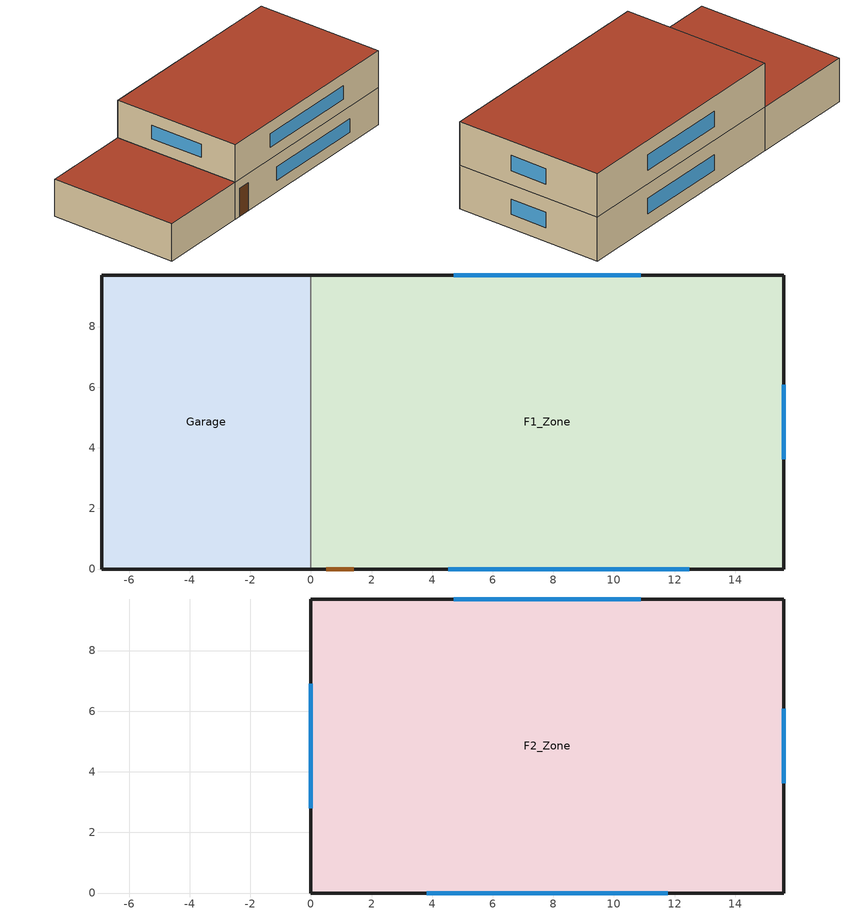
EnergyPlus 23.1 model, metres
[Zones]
F1_Zone
 floor ground (Slab): 0,9.7 15.6,9.7 15.6,0 0,0 z0
 wall outside (Exterior Wall): 0,0 15.6,0 15.6,9.7 0,9.7 z0:2.83
 wall to Garage (Interior Wall): 0,9.7 0,0 z0:2.83
 window (Window): 4.53,0 12.48,0 / 15.6,3.61 15.6,6.09 / 10.89,9.7 4.71,9.7 z0.9:1.9
 door (Exterior Door): 0.5,0 1.41,0 z0:2.13
Garage
 floor ground (Slab): -6.9,9.7 0,9.7 0,0 -6.9,0 z0
 wall outside (Exterior Wall): 0,9.7 -6.9,9.7 -6.9,0 0,0 z0:2.83
 roof outside (Roof): -6.9,0 0,0 0,9.7 -6.9,9.7 z2.83
F2_Zone
 floor to F1_Zone (Interior Floor): 0,9.7 15.6,9.7 15.6,0 0,0 z2.83
 wall outside (Exterior Wall): 0,0 15.6,0 15.6,9.7 0,9.7 0,0 z2.83:5.66
 window (Window): 3.83,0 11.77,0 / 15.6,3.61 15.6,6.09 / 10.89,9.7 4.71,9.7 / 0,6.91 0,2.79 z3.73:4.73
 roof outside (Roof): 0,0 15.6,0 15.6,9.7 0,9.7 z5.66
[Building]
V20-house-phoenix: 0, Suburbs, 0.04, 0.4, FullExterior, 25, 6
[Site:Location]
Phoenix AZ: 33.45, -111.98, -7, 337
[Site:GroundTemperature:BuildingSurface]
15.5, 16.8, 17.7, 20.8, 22.6, 26, 26, 25.9, 24.2, 21.4, 18, 14.9
[SizingPeriod:DesignDay]
Phoenix Sky Harbor Intl Ap Ann Htg 99.6% Condns DB: 12, 21, WinterDesignDay, 3.7, 0, DefaultMultipliers, , Wetbulb, 3.7, , , , , 97342, 1.7, 100, No, No, No, ASHRAEClearSky, , , , , 0
Phoenix Sky Harbor Intl Ap Ann Clg .4% Condns DB=>MWB: 7, 21, SummerDesignDay, 43.4, 12, DefaultMultipliers, , Wetbulb, 21.1, , , , , 97342, 4.1, 260, No, No, No, ASHRAETau, , , 0.588, 1.653
[Material]
Batt insulation 140mm: MediumRough, 0.14, 0.045, 12, 960, 0.9, 0.6, 0.6
Carpet pad 12mm: MediumRough, 0.0127, 0.06, 288, 1380, 0.9, 0.6, 0.6
Cast concrete 200mm: MediumRough, 0.2, 1.73, 2243, 837, 0.9, 0.6, 0.6
Gypsum board 13mm: MediumRough, 0.0127, 0.16, 800, 1090, 0.9, 0.6, 0.6
OSB sheathing 12mm: MediumRough, 0.0127, 0.12, 640, 1210, 0.9, 0.6, 0.6
Plywood 16mm: MediumRough, 0.0159, 0.12, 544, 1210, 0.9, 0.6, 0.6
Roof membrane 10mm: MediumRough, 0.0095, 0.16, 1121, 1460, 0.9, 0.6, 0.6
Stucco 25mm: MediumRough, 0.025, 0.72, 1856, 840, 0.9, 0.6, 0.6
XPS board 50mm: MediumRough, 0.05, 0.029, 35, 1400, 0.9, 0.6, 0.6
Door panel: MediumSmooth, 0.045, 0.15, 600, 1630, 0.9, 0.6, 0.6
[Construction]
Exterior Wall: Stucco 25mm, XPS board 50mm, OSB sheathing 12mm, Batt insulation 140mm, Gypsum board 13mm
Roof: Roof membrane 10mm, Plywood 16mm, Batt insulation 140mm, Gypsum board 13mm
Slab: Cast concrete 200mm, Carpet pad 12mm
Interior Floor: Cast concrete 200mm
Interior Wall: Gypsum board 13mm, Gypsum board 13mm
Window: Glazing
Exterior Door: Door panel
[WindowMaterial:SimpleGlazingSystem]
Glazing: 3.59, 0.24, 0.48
[Zone]
F1_Zone; F2_Zone: 0, 0, 0, 0, 1, 1, autocalculate, autocalculate, autocalculate, , , Yes
Garage: 0, 0, 0, 0, 1, 1, autocalculate, autocalculate, autocalculate, , , No
[People]
F1_Zone People: F1_Zone, Occupancy Schedule, People, 2, , , 0.3, autocalculate, Activity Schedule
F2_Zone People: F2_Zone, Occupancy Schedule, People, 2, , , 0.3, autocalculate, Activity Schedule
[Lights]
F1_Zone Lights: F1_Zone, Lighting Schedule, Watts/Area, , 3.63, , 0, 0.42, 0.18
F2_Zone Lights: F2_Zone, Lighting Schedule, Watts/Area, , 3.63, , 0, 0.42, 0.18
[ElectricEquipment]
F1_Zone Equipment: F1_Zone, Equipment Schedule, Watts/Area, , 4.79, , 0, 0.5, 0
F2_Zone Equipment: F2_Zone, Equipment Schedule, Watts/Area, , 4.79, , 0, 0.5, 0
[ZoneInfiltration:DesignFlowRate]
F1_Zone Infiltration: F1_Zone, Always On, AirChanges/Hour, , , , 0.48, 1, 0, 0, 0
F2_Zone Infiltration: F2_Zone, Always On, AirChanges/Hour, , , , 0.48, 1, 0, 0, 0
Garage Infiltration: Garage, Always On, AirChanges/Hour, , , , 1, 1, 0, 0, 0
[HVACTemplate:Thermostat]
Thermostat: Heating Setpoint, , Cooling Setpoint
[HVACTemplate:Zone:Unitary]
F1_Zone: F1_Zone PSZ-HP, Thermostat, autosize, , , Flow/Person, 0.00236
F2_Zone: F2_Zone PSZ-HP, Thermostat, autosize, , , Flow/Person, 0.00236
[HVACTemplate:System:UnitaryHeatPump:AirToAir]
F1_Zone PSZ-HP: , F1_Zone, autosize, autosize, , , BlowThrough, 0.6, 500, 0.9, , SingleSpeedDX, , 12.8, autosize, autosize, 3.91, SingleSpeedDXHeatPump, , 45, autosize, 3.68, -8, , , , , Electric, , autosize, , , , autosize, autosize, , NoEconomizer
F2_Zone PSZ-HP: , F2_Zone, autosize, autosize, , , BlowThrough, 0.6, 500, 0.9, , SingleSpeedDX, , 12.8, autosize, autosize, 3.91, SingleSpeedDXHeatPump, , 45, autosize, 3.68, -8, , , , , Electric, , autosize, , , , autosize, autosize, , NoEconomizer
[Schedule:Compact]
Occupancy Schedule: Fraction, Through: 12/31, For: Weekdays SummerDesignDay WinterDesignDay, Until: 07:00, 1, Until: 08:00, 0.5, Until: 09:00, 0.3, Until: 17:00, 0.2, Until: 18:00, 0.6, Until: 19:00, 0.8, Until: 22:00, 0.9, Until: 24:00, 1, For: Saturday, Until: 08:00, 1, Until: 22:00, 0.8, Until: 24:00, 1, For: Sunday Holidays AllOtherDays, Until: 08:00, 1, Until: 22:00, 0.8, Until: 24:00, 1
Lighting Schedule: Fraction, Through: 12/31, For: Weekdays SummerDesignDay WinterDesignDay, Until: 06:00, 0.05, Until: 07:00, 0.3, Until: 08:00, 0.4, Until: 09:00, 0.2, Until: 17:00, 0.1, Until: 18:00, 0.4, Until: 19:00, 0.6, Until: 21:00, 0.8, Until: 22:00, 0.6, Until: 23:00, 0.3, Until: 24:00, 0.1, For: Saturday, Until: 07:00, 0.05, Until: 09:00, 0.3, Until: 17:00, 0.2, Until: 18:00, 0.5, Until: 19:00, 0.7, Until: 21:00, 0.8, Until: 22:00, 0.6, Until: 23:00, 0.3, Until: 24:00, 0.1, For: Sunday Holidays AllOtherDays, Until: 07:00, 0.05, Until: 09:00, 0.3, Until: 17:00, 0.2, Until: 18:00, 0.5, Until: 19:00, 0.7, Until: 21:00, 0.8, Until: 22:00, 0.6, Until: 23:00, 0.3, Until: 24:00, 0.1
Equipment Schedule: Fraction, Through: 12/31, For: Weekdays SummerDesignDay WinterDesignDay, Until: 06:00, 0.3, Until: 07:00, 0.5, Until: 08:00, 0.6, Until: 09:00, 0.4, Until: 17:00, 0.3, Until: 18:00, 0.6, Until: 20:00, 0.8, Until: 21:00, 0.7, Until: 22:00, 0.6, Until: 23:00, 0.5, Until: 24:00, 0.4, For: Saturday, Until: 07:00, 0.3, Until: 22:00, 0.6, Until: 23:00, 0.5, Until: 24:00, 0.4, For: Sunday Holidays AllOtherDays, Until: 07:00, 0.3, Until: 22:00, 0.6, Until: 23:00, 0.5, Until: 24:00, 0.4
Activity Schedule: Any Number, Through: 12/31, For: AllDays, Until: 24:00, 120
Always On: Fraction, Through: 12/31, For: AllDays, Until: 24:00, 1
Heating Setpoint: Temperature, Through: 12/31, For: AllDays, Until: 24:00, 20.2
Cooling Setpoint: Temperature, Through: 12/31, For: AllDays, Until: 24:00, 25
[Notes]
source: assumed (half the monthly mean air temperature plus 9 C)
